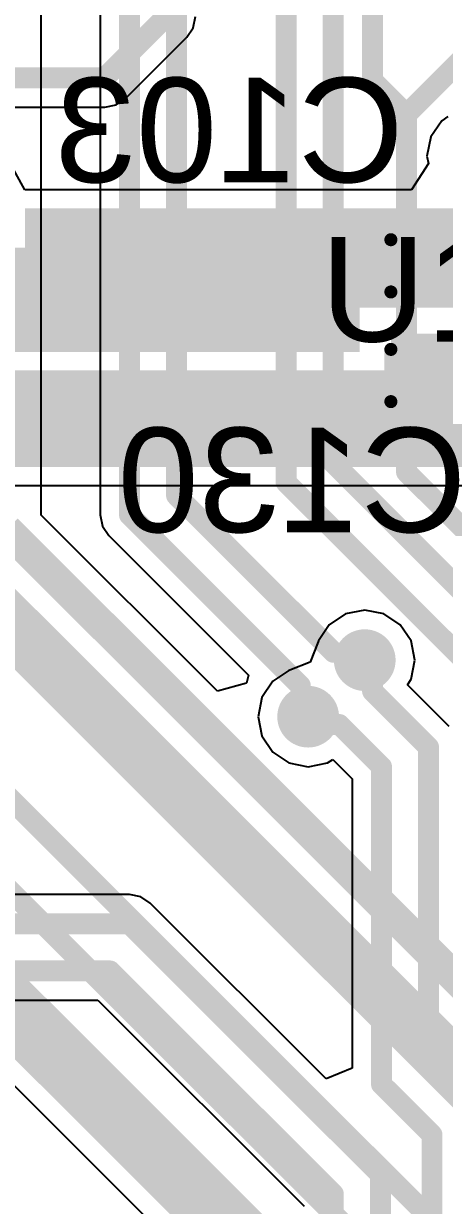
# Model space of a CAD drawing. Header units: millimetres. Extents: x -0.71 to 2.98, y -0.65 to 2.9.
# Drawn here: x -0.0005 to 0.1605, y 0.1132 to 0.5657 of the extents above; entities that cross this region are included whole.
import ezdxf

# ---------------------------------------------------------------- set-up
doc = ezdxf.new("R2010")
doc.units = ezdxf.units.MM
doc.header["$MEASUREMENT"] = 0
for name, color, linetype in [('BottomLayer', 5, 'Continuous'), ('BottomOverlay', 54, 'Continuous'), ('BottomPaste', 16, 'Continuous'), ('BottomSolder', 6, 'Continuous'), ('Mechanical2', 216, 'Continuous'), ('TopLayer', 1, 'Continuous'), ('TopOverlay', 2, 'Continuous'), ('TopSolder', 216, 'Continuous'), ('ViaHoleLayer', 16, 'Continuous')]:
    doc.layers.add(name, color=color, linetype=linetype)
doc.styles.add('Arial', font='', dxfattribs={"height": 0.2})
doc.styles.get('Arial').set_extended_font_data('Arial')

# ---------------------------------------------------------------- blocks, each defined once
blk = doc.blocks.new('CAP_0402_B_137')
at = {"layer": 'BottomLayer'}
for points in [[(-0.0095, 0.0125), (-0.0095, -0.0125), (-0.0275, -0.0125), (-0.0275, 0.0125)], [(0.0275, 0.0125), (0.0275, -0.0125), (0.0095, -0.0125), (0.0095, 0.0125)]]:
    blk.add_hatch(color=5, dxfattribs=at).paths.add_polyline_path(points)
at = {"layer": 'BottomPaste'}
for points in [[(-0.0095, 0.0125), (-0.0095, -0.0125), (-0.0275, -0.0125), (-0.0275, 0.0125)], [(0.0275, 0.0125), (0.0275, -0.0125), (0.0095, -0.0125), (0.0095, 0.0125)]]:
    blk.add_hatch(color=16, dxfattribs=at).paths.add_polyline_path(points)
at = {"layer": 'BottomSolder'}
for points in [[(-0.00714, 0.01486), (-0.00714, -0.01486), (-0.02986, -0.01486), (-0.02986, 0.01486)], [(0.02986, 0.01486), (0.02986, -0.01486), (0.00714, -0.01486), (0.00714, 0.01486)]]:
    blk.add_hatch(color=6, dxfattribs=at).paths.add_polyline_path(points)
at = {"layer": 'BottomOverlay', "const_width": 0.005}
for points in [[(-0.011, 0.016), (-0.031, 0.016)], [(-0.031, -0.016), (-0.031, 0.016)], [(0.031, 0.016), (0.011, 0.016)], [(0.031, -0.016), (0.031, 0.016)], [(-0.011, -0.016), (-0.031, -0.016)], [(0.031, -0.016), (0.011, -0.016)]]:
    blk.add_lwpolyline(points, dxfattribs=at)
at = {"layer": 'BottomOverlay', "const_width": 0.0025}
for points in [[(-0.03225, 0.016, 1), (-0.02975, 0.016, 1)], [(-0.03225, 0.016, 1), (-0.02975, 0.016, 1)], [(-0.01225, 0.016, 1), (-0.00975, 0.016, 1)], [(0.00975, 0.016, 1), (0.01225, 0.016, 1)], [(0.02975, 0.016, 1), (0.03225, 0.016, 1)], [(0.02975, 0.016, 1), (0.03225, 0.016, 1)], [(-0.03225, -0.016, 1), (-0.02975, -0.016, 1)], [(-0.03225, -0.016, 1), (-0.02975, -0.016, 1)], [(-0.01225, -0.016, 1), (-0.00975, -0.016, 1)], [(0.00975, -0.016, 1), (0.01225, -0.016, 1)], [(0.02975, -0.016, 1), (0.03225, -0.016, 1)], [(0.02975, -0.016, 1), (0.03225, -0.016, 1)]]:
    blk.add_lwpolyline(points, format="xyb", close=True, dxfattribs=at)

msp = doc.modelspace()

# ---------------------------------------------------------------- hatches: boundary and pattern name
at = {"layer": 'BottomLayer'}
for points in [[(0, 0.457), (0.221, 0.457), (0.221, 0.495), (0, 0.495)], [(-0.123, 0.44), (0.128, 0.44), (0.128, 0.48), (-0.123, 0.48)], [(0.14, 0.4), (0.221, 0.4), (0.221, 0.447), (0.14, 0.447)], [(-0.123, 0.396), (0.221, 0.396), (0.221, 0.433), (-0.123, 0.433)]]:
    msp.add_hatch(color=5, dxfattribs=at).paths.add_polyline_path(points)
h = msp.add_hatch(color=5, dxfattribs=at)
edge = h.paths.add_edge_path()
edge.add_arc((0.146, 0.412), 0.01181, 0, 360)
h = msp.add_hatch(color=5, dxfattribs=at)
edge = h.paths.add_edge_path()
edge.add_arc((0.13, 0.322), 0.01181, 0, 360)
h = msp.add_hatch(color=5, dxfattribs=at)
edge = h.paths.add_edge_path()
edge.add_arc((0.10835, 0.30035), 0.01181, 0, 360)
at = {"layer": 'BottomSolder'}
h = msp.add_hatch(color=6, dxfattribs=at)
edge = h.paths.add_edge_path()
edge.add_arc((0.146, 0.412), 0.00791, 0, 360)
h = msp.add_hatch(color=6, dxfattribs=at)
edge = h.paths.add_edge_path()
edge.add_arc((0.13, 0.322), 0.00791, 0, 360)
h = msp.add_hatch(color=6, dxfattribs=at)
edge = h.paths.add_edge_path()
edge.add_arc((0.10835, 0.30035), 0.00791, 0, 360)
at = {"layer": 'TopLayer'}
h = msp.add_hatch(color=1, dxfattribs=at)
edge = h.paths.add_edge_path()
edge.add_arc((0.146, 0.412), 0.01181, 0, 360)
h = msp.add_hatch(color=1, dxfattribs=at)
edge = h.paths.add_edge_path()
edge.add_arc((0.13, 0.322), 0.01181, 0, 360)
h = msp.add_hatch(color=1, dxfattribs=at)
edge = h.paths.add_edge_path()
edge.add_arc((0.10835, 0.30035), 0.01181, 0, 360)
at = {"layer": 'TopSolder'}
h = msp.add_hatch(color=216, dxfattribs=at)
edge = h.paths.add_edge_path()
edge.add_arc((0.146, 0.412), 0.00791, 0, 360)
h = msp.add_hatch(color=216, dxfattribs=at)
edge = h.paths.add_edge_path()
edge.add_arc((0.13, 0.322), 0.00791, 0, 360)
h = msp.add_hatch(color=216, dxfattribs=at)
edge = h.paths.add_edge_path()
edge.add_arc((0.10835, 0.30035), 0.00791, 0, 360)
at = {"layer": 'ViaHoleLayer'}
h = msp.add_hatch(color=16, dxfattribs=at)
edge = h.paths.add_edge_path()
edge.add_arc((0.146, 0.412), 0.00591, 0, 360)
h = msp.add_hatch(color=16, dxfattribs=at)
edge = h.paths.add_edge_path()
edge.add_arc((0.13, 0.322), 0.00591, 0, 360)
h = msp.add_hatch(color=16, dxfattribs=at)
edge = h.paths.add_edge_path()
edge.add_arc((0.10835, 0.30035), 0.00591, 0, 360)

# ---------------------------------------------------------------- linework, layer by layer
at = {"layer": 'BottomLayer'}
for p, q in [((0.06436, 0.56414), (0.06522, 0.56843)), ((0.06193, 0.5605), (0.06436, 0.56414)), ((0.0385, 0.53707), (0.06193, 0.5605)), ((0.06193, 0.5605), (0.06193, 0.5605)), ((0.03057, 0.53378), (0.03486, 0.53464)), ((0.03486, 0.53464), (0.0385, 0.53707)), ((-0.005, 0.53378), (0.03057, 0.53378)), ((0.03057, 0.53378), (0.03057, 0.53378)), ((0.16178, 0.53013), (0.15944, 0.52856)), ((0.15944, 0.52856), (0.15528, 0.52234)), ((0.15528, 0.52234), (0.15382, 0.515)), ((0.15439, 0.51214), (0.14786, 0.50214)), ((0.15382, 0.515), (0.15439, 0.51214)), ((0, 0.50214), (-0.005, 0.51119)), ((0.14786, 0.50214), (0, 0.50214)), ((-0.076, 0.38886), (0.19036, 0.38886)), ((0.12266, 0.33972), (0.11644, 0.33556)), ((0.13, 0.34118), (0.12266, 0.33972)), ((0.13734, 0.33972), (0.13, 0.34118)), ((0.14356, 0.33556), (0.13734, 0.33972)), ((0.11644, 0.33556), (0.11228, 0.32934)), ((0.14772, 0.32934), (0.14356, 0.33556)), ((0.1122, 0.32896), (0.10906, 0.32128)), ((0.11228, 0.32934), (0.1122, 0.32896)), ((0.14918, 0.322), (0.14772, 0.32934)), ((0.14772, 0.31466), (0.14918, 0.322)), ((0.10101, 0.31807), (0.09478, 0.31391)), ((0.10139, 0.31814), (0.10101, 0.31807)), ((0.10906, 0.32128), (0.10139, 0.31814)), ((0.09478, 0.31391), (0.09063, 0.30769)), ((0.14634, 0.3126), (0.14772, 0.31466)), ((0.16236, 0.29658), (0.14634, 0.3126)), ((0.09063, 0.30769), (0.08917, 0.30035)), ((0.08917, 0.30035), (0.09063, 0.29301)), ((0.09063, 0.29301), (0.09478, 0.28679)), ((0.09478, 0.28679), (0.10101, 0.28263)), ((0.10101, 0.28263), (0.10835, 0.28117)), ((0.10835, 0.28117), (0.11569, 0.28263)), ((0.11569, 0.28263), (0.11775, 0.28401)), ((0.11775, 0.28401), (0.12521, 0.27654)), ((0.12521, 0.27654), (0.12521, 0.16579)), ((0.04, 0.23222), (-0.10006, 0.23222)), ((0.04429, 0.23136), (0.04, 0.23222)), ((0.04, 0.23222), (0.04, 0.23222)), ((0.04793, 0.22893), (0.04429, 0.23136)), ((0.11521, 0.16165), (0.04793, 0.22893)), ((-0.1733, 0.19178), (0.0279, 0.19178)), ((0.0279, 0.19178), (0.10678, 0.1129)), ((0.12521, 0.16579), (0.11521, 0.16165))]:
    msp.add_line(p, q, dxfattribs=at)
for points, const_width in [([(0.054, 0.56843), (0.054, 0.71336)], 0.008), ([(0.03057, 0.545), (0.054, 0.56843)], 0.008), ([(-0.01071, 0.545), (0.03057, 0.545)], 0.008), ([(0.04475, 0.41025), (0.049, 0.4145)], 0.022), ([(-0.081, 0.41025), (0.04475, 0.41025)], 0.022), ([(0.13, 0.322), (0.13299, 0.31901)], 0.008), ([(0.13299, 0.31009), (0.13299, 0.31901)], 0.008), ([(0.13299, 0.31009), (0.15443, 0.28864)], 0.008), ([(0.10835, 0.30035), (0.11134, 0.29736)], 0.008), ([(0.11134, 0.29736), (0.12026, 0.29736)], 0.008), ([(0.12026, 0.29736), (0.13643, 0.28119)], 0.008), ([(0.15443, 0.16703), (0.15443, 0.28864)], 0.008), ([(0.13643, 0.15957), (0.13643, 0.28119)], 0.008), ([(-0.22254, 0.221), (0.04, 0.221)], 0.008), ([(0.04, 0.221), (0.136, 0.125)], 0.008), ([(-0.23, 0.203), (0.03254, 0.203)], 0.008), ([(0.03254, 0.203), (0.118, 0.11754)], 0.008), ([(0.15443, 0.16703), (0.17373, 0.14773)], 0.008), ([(0.13643, 0.15957), (0.15573, 0.14027)], 0.008), ([(0.15573, -0.16818), (0.15573, 0.14027)], 0.008), ([(0.136, -0.17354), (0.136, 0.125)], 0.008), ([(0.118, -0.181), (0.118, 0.11754)], 0.008)]:
    msp.add_lwpolyline(points, dxfattribs=dict(at, const_width=const_width))
for points, const_width in [([(0.052, 0.56843, 1), (0.056, 0.56843, 1)], 0.004), ([(0.052, 0.56843, 1), (0.056, 0.56843, 1)], 0.004), ([(0.02857, 0.545, 1), (0.03257, 0.545, 1)], 0.004), ([(0.02857, 0.545, 1), (0.03257, 0.545, 1)], 0.004), ([(0.0435, 0.4145, 1), (0.0545, 0.4145, 1)], 0.011), ([(0.03925, 0.41025, 1), (0.05025, 0.41025, 1)], 0.011), ([(0.03925, 0.41025, 1), (0.05025, 0.41025, 1)], 0.011), ([(0.128, 0.322, 1), (0.132, 0.322, 1)], 0.004), ([(0.13099, 0.31901, 1), (0.13499, 0.31901, 1)], 0.004), ([(0.13099, 0.31901, 1), (0.13499, 0.31901, 1)], 0.004), ([(0.13099, 0.31009, 1), (0.13499, 0.31009, 1)], 0.004), ([(0.13099, 0.31009, 1), (0.13499, 0.31009, 1)], 0.004), ([(0.10635, 0.30035, 1), (0.11035, 0.30035, 1)], 0.004), ([(0.10934, 0.29736, 1), (0.11334, 0.29736, 1)], 0.004), ([(0.10934, 0.29736, 1), (0.11334, 0.29736, 1)], 0.004), ([(0.11826, 0.29736, 1), (0.12226, 0.29736, 1)], 0.004), ([(0.11826, 0.29736, 1), (0.12226, 0.29736, 1)], 0.004), ([(0.15243, 0.28864, 1), (0.15643, 0.28864, 1)], 0.004), ([(0.15243, 0.28864, 1), (0.15643, 0.28864, 1)], 0.004), ([(0.13443, 0.28119, 1), (0.13843, 0.28119, 1)], 0.004), ([(0.13443, 0.28119, 1), (0.13843, 0.28119, 1)], 0.004), ([(0.038, 0.221, 1), (0.042, 0.221, 1)], 0.004), ([(0.038, 0.221, 1), (0.042, 0.221, 1)], 0.004), ([(0.03054, 0.203, 1), (0.03454, 0.203, 1)], 0.004), ([(0.03054, 0.203, 1), (0.03454, 0.203, 1)], 0.004), ([(0.15243, 0.16703, 1), (0.15643, 0.16703, 1)], 0.004), ([(0.15243, 0.16703, 1), (0.15643, 0.16703, 1)], 0.004), ([(0.13443, 0.15957, 1), (0.13843, 0.15957, 1)], 0.004), ([(0.13443, 0.15957, 1), (0.13843, 0.15957, 1)], 0.004), ([(0.15373, 0.14027, 1), (0.15773, 0.14027, 1)], 0.004), ([(0.15373, 0.14027, 1), (0.15773, 0.14027, 1)], 0.004), ([(0.134, 0.125, 1), (0.138, 0.125, 1)], 0.004), ([(0.134, 0.125, 1), (0.138, 0.125, 1)], 0.004), ([(0.116, 0.11754, 1), (0.12, 0.11754, 1)], 0.004), ([(0.116, 0.11754, 1), (0.12, 0.11754, 1)], 0.004)]:
    msp.add_lwpolyline(points, format="xyb", close=True, dxfattribs=dict(at, const_width=const_width))
at = {"layer": 'Mechanical2', "const_width": 0.01}
msp.add_lwpolyline([(2.97335, 1.12706, 1), (-0.56996, 1.12706, 1)], format="xyb", close=True, dxfattribs=at)
at = {"layer": 'TopLayer'}
for p, q in [((0.00625, 0.37749), (0.00625, 1.166)), ((0.02878, 1.05046), (0.02878, 0.37762)), ((0.07366, 0.31009), (0.00625, 0.37749)), ((0.02878, 0.37762), (0.02878, 0.37762)), ((0.02878, 0.37762), (0.02964, 0.37333)), ((0.02964, 0.37333), (0.03207, 0.36969)), ((0.03207, 0.36969), (0.08551, 0.31625)), ((0.08473, 0.31315), (0.07366, 0.31009)), ((0.08551, 0.31625), (0.08473, 0.31315)), ((-0.15206, 0.30694), (0.04558, 0.1093))]:
    msp.add_line(p, q, dxfattribs=at)
for points, const_width in [([(0.04, 0.37762), (0.04, 1.05046)], 0.008), ([(0.09991, 0.39009), (0.09991, 0.82116)], 0.008), ([(0.11791, 0.39754), (0.11791, 0.81371)], 0.008), ([(0.133, 0.544), (0.133, 0.721)], 0.008), ([(0.058, 0.38507), (0.058, 0.573)], 0.008), ([(0.146, 0.531), (0.16768, 0.55268)], 0.008), ([(0.133, 0.544), (0.146, 0.531)], 0.008), ([(0.146, 0.412), (0.146, 0.531)], 0.008), ([(-0.08069, 0.41069), (0.20194, 0.12806)], 0.022), ([(0.146, 0.394), (0.146, 0.412)], 0.008), ([(0.11791, 0.39754), (0.20346, 0.312)], 0.008), ([(0.09991, 0.39009), (0.196, 0.294)], 0.008), ([(0.146, 0.394), (0.204, 0.336)], 0.008), ([(0.058, 0.38507), (0.11809, 0.32499)], 0.008), ([(0.04, 0.37762), (0.10536, 0.31226)], 0.008), ([(-0.007, 0.372), (0.183, 0.182)], 0.012), ([(-0.07004, 0.33337), (0.17221, 0.09112)], 0.008), ([(-0.138, 0.321), (0.188, -0.005)], 0.025), ([(-0.09366, 0.32164), (0.16185, 0.06612)], 0.008)]:
    msp.add_lwpolyline(points, dxfattribs=dict(at, const_width=const_width))
at = {"layer": 'TopLayer', "const_width": 0.004}
for points in [[(0.131, 0.544, 1), (0.135, 0.544, 1)], [(0.131, 0.544, 1), (0.135, 0.544, 1)], [(0.144, 0.531, 1), (0.148, 0.531, 1)], [(0.144, 0.531, 1), (0.148, 0.531, 1)], [(0.144, 0.531, 1), (0.148, 0.531, 1)], [(0.144, 0.412, 1), (0.148, 0.412, 1)], [(0.144, 0.412, 1), (0.148, 0.412, 1)], [(0.11591, 0.39754, 1), (0.11991, 0.39754, 1)], [(0.11591, 0.39754, 1), (0.11991, 0.39754, 1)], [(0.09791, 0.39009, 1), (0.10191, 0.39009, 1)], [(0.09791, 0.39009, 1), (0.10191, 0.39009, 1)], [(0.144, 0.394, 1), (0.148, 0.394, 1)], [(0.144, 0.394, 1), (0.148, 0.394, 1)], [(0.056, 0.38507, 1), (0.06, 0.38507, 1)], [(0.056, 0.38507, 1), (0.06, 0.38507, 1)], [(0.038, 0.37762, 1), (0.042, 0.37762, 1)], [(0.038, 0.37762, 1), (0.042, 0.37762, 1)], [(0.11609, 0.32499, 1), (0.12009, 0.32499, 1)], [(0.10336, 0.31226, 1), (0.10736, 0.31226, 1)]]:
    msp.add_lwpolyline(points, format="xyb", close=True, dxfattribs=at)

# ---------------------------------------------------------------- block references
at = {"rotation": 270}
msp.add_blockref('CAP_0402_B_137', (0.156, 0.452), dxfattribs=at)

# ---------------------------------------------------------------- texts
at = {"layer": 'BottomOverlay', "style": 'Arial', "text_generation_flag": 2}
for s, p in [('C103', (0.14498, 0.50501)), ('C130', (0.16898, 0.37101))]:
    msp.add_text(s, height=0.04, dxfattribs=at).set_placement(p)
at = {"layer": 'TopOverlay', "style": 'Arial'}
msp.add_text('U17', height=0.04, dxfattribs=at).set_placement((0.11302, 0.44401))

doc.saveas('drawing.dxf')
